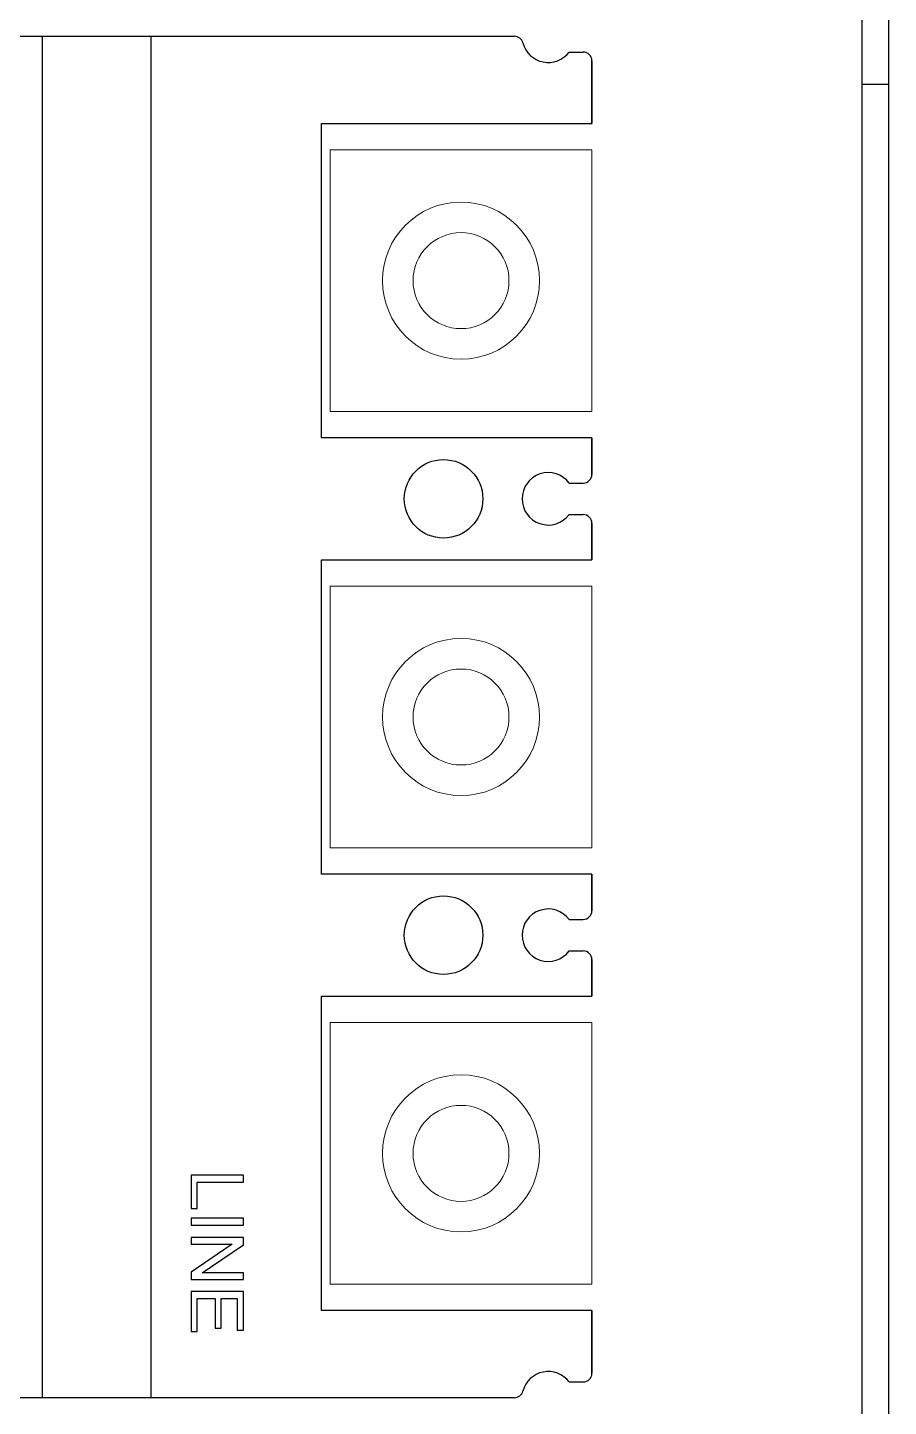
# Model space of a CAD drawing. Header units: inches. Extents: x 21 to 136330, y 8 to 58290.
# Drawn here: x 19401 to 19450.4, y 28706.2 to 28785.2 of the extents above; entities that cross this region are included whole.
import ezdxf

# ---------------------------------------------------------------- set-up
doc = ezdxf.new("R2010")
doc.units = ezdxf.units.IN
doc.header["$MEASUREMENT"] = 0
doc.linetypes.add('HIDDEN', pattern=[9.525, 6.35, -3.175])
doc.layers.add('@.0.DM. NÉT CHÍNH', color=7, linetype='Continuous')

# ---------------------------------------------------------------- blocks, each defined once
blk = doc.blocks.new('*U77')
at = {"layer": '@.0.DM. NÉT CHÍNH'}
blk.add_line((125.907, -3.5), (124.407, -3.5), dxfattribs=at)
for points in [[(125.907, -230), (-42.304, -230), (-42.304, 438), (125.907, 438)], [(124.407, 436.5), (-40.804, 436.5), (-40.804, -228.5), (124.407, -228.5)]]:
    blk.add_lwpolyline(points, close=True, dxfattribs=at)
blk = doc.blocks.new('*U72')
at = {"color": 10, "linetype": 'ByBlock', "lineweight": 9}
for p, q in [((-32.5, 95), (-32.5, 80)), ((-17.5, 95), (-32.5, 95)), ((-17.5, 80), (-17.5, 95)), ((-7.5, 95), (-7.5, 80)), ((7.5, 95), (-7.5, 95)), ((7.5, 80), (7.5, 95)), ((17.5, 95), (17.5, 80)), ((32.5, 95), (17.5, 95)), ((32.5, 80), (32.5, 95)), ((-17.5, 80), (-32.5, 80)), ((7.5, 80), (-7.5, 80)), ((32.5, 80), (17.5, 80))]:
    blk.add_line(p, q, dxfattribs=at)
at = {"color": 10, "linetype": 'HIDDEN', "lineweight": 9, "ltscale": 5}
for p, q in [((-18.75, 95), (-31.25, 95)), ((6.25, 95), (-6.25, 95)), ((31.25, 95), (18.75, 95))]:
    blk.add_line(p, q, dxfattribs=at)
at = {"color": 7, "linetype": 'Continuous'}
for p, q in [((-38.1, 93.7), (-38.1, 94.5)), ((-13.4, 93.7), (-13.4, 94.5)), ((-11.6, 93.7), (-11.6, 94.5)), ((11.6, 93.7), (11.6, 94.5)), ((13.4, 93.7), (13.4, 94.5)), ((38.1, 93.7), (38.1, 94.5))]:
    blk.add_line(p, q, dxfattribs=at)
at = {"color": 1}
for p, q in [((26.244, 75.025), (26.244, 72.025)), ((26.649, 75.025), (26.244, 75.025)), ((26.649, 72.379), (26.649, 75.025)), ((28.707, 75.025), (28.707, 72.025)), ((29.112, 75.025), (28.707, 75.025)), ((29.112, 72.025), (29.112, 75.025)), ((29.822, 75.025), (29.822, 72.025)), ((30.237, 75.025), (29.822, 75.025)), ((30.21, 72.025), (30.21, 74.382)), ((30.21, 74.382), (31.817, 72.025)), ((31.844, 72.67), (30.237, 75.025)), ((31.844, 75.025), (31.844, 72.67)), ((32.233, 75.025), (31.844, 75.025)), ((32.233, 72.025), (32.233, 75.025)), ((32.922, 75.025), (32.922, 72.025)), ((35.134, 75.025), (32.922, 75.025)), ((33.326, 73.752), (33.326, 74.671)), ((33.326, 74.671), (35.134, 74.671)), ((35.134, 74.671), (35.134, 75.025)), ((35.019, 73.752), (33.326, 73.752)), ((35.019, 73.4), (35.019, 73.752)), ((33.326, 72.379), (33.326, 73.4)), ((33.326, 73.4), (35.019, 73.4)), ((26.244, 72.025), (28.156, 72.025)), ((28.156, 72.379), (26.649, 72.379)), ((28.156, 72.025), (28.156, 72.379)), ((28.707, 72.025), (29.112, 72.025)), ((29.822, 72.025), (30.21, 72.025)), ((31.817, 72.025), (32.233, 72.025)), ((32.922, 72.025), (35.205, 72.025)), ((35.205, 72.379), (33.326, 72.379)), ((35.205, 72.025), (35.205, 72.379))]:
    blk.add_line(p, q, dxfattribs=at)
at = {"color": 7}
for p, q in [((-39, 69.729), (39, 69.729)), ((-39, 63.5), (39, 63.5)), ((-39, 63.5), (39, 63.5))]:
    blk.add_line(p, q, dxfattribs=at)
for points in [[(-37.6, 95), (-34, 95)], [(-34, 95), (-37.6, 95)], [(-16, 95), (-16, 79.5), (-34, 79.5), (-34, 95)], [(-16, 95), (-13.9, 95)], [(-13.9, 95), (-16, 95)], [(-13.9, 95), (-16, 95)], [(-11.1, 95), (-9, 95)], [(-9, 95), (-11.1, 95)], [(-9, 95), (-11.1, 95)], [(9, 95), (9, 79.5), (-9, 79.5), (-9, 95)], [(9, 95), (11.1, 95)], [(11.1, 95), (9, 95)], [(13.9, 95), (16, 95)], [(16, 95), (13.9, 95)], [(34, 95), (34, 79.5), (16, 79.5), (16, 95)], [(34, 95), (37.6, 95)], [(37.6, 95), (34, 95)], [(-39, -34.564), (-39, 90.563)], [(39, 90.563), (39, -34.564)]]:
    blk.add_lwpolyline(points, dxfattribs=at)
at = {"color": 10, "linetype": 'ByBlock', "lineweight": 9}
for centre in [(-25, 87.5), (0, 87.5), (25, 87.5)]:
    blk.add_circle(centre, 4.5, dxfattribs=at)
at = {"color": 10, "linetype": 'HIDDEN', "lineweight": 9, "ltscale": 5}
for centre in [(-25, 87.5), (0, 87.5), (25, 87.5)]:
    blk.add_circle(centre, 2.75, dxfattribs=at)
at = {"color": 7, "linetype": 'Continuous'}
for centre in [(-12.5, 86.5), (12.5, 86.5)]:
    blk.add_circle(centre, 2.25, dxfattribs=at)
for centre, radius, start, end in [((-37.6, 94.5), 0.5, 90, 180), ((-13.9, 94.5), 0.5, 0, 90), ((-11.1, 94.5), 0.5, 90, 180), ((11.1, 94.5), 0.5, 0, 90), ((13.9, 94.5), 0.5, 90, 180), ((37.6, 94.5), 0.5, 0, 90), ((-39, 92.5), 1.5, 284.47751, 53.1301), ((-12.5, 92.5), 1.5, 126.8699, 53.1301), ((12.5, 92.5), 1.5, 126.8699, 53.1301), ((39, 92.5), 1.5, 126.8699, 255.52249), ((-38.5, 90.563), 0.5, 104.47751, 180), ((38.5, 90.563), 0.5, 0, 75.52249)]:
    blk.add_arc(centre, radius, start, end, dxfattribs=at)

msp = doc.modelspace()

# ---------------------------------------------------------------- block references
at = {"rotation": 270}
msp.add_blockref('*U72', (19338.3514, 28745.7098), dxfattribs=at)
at = {"layer": '@.0.DM. NÉT CHÍNH'}
msp.add_blockref('*U77', (19324.4447, 28785.4535), dxfattribs=at)

doc.saveas('drawing.dxf')
